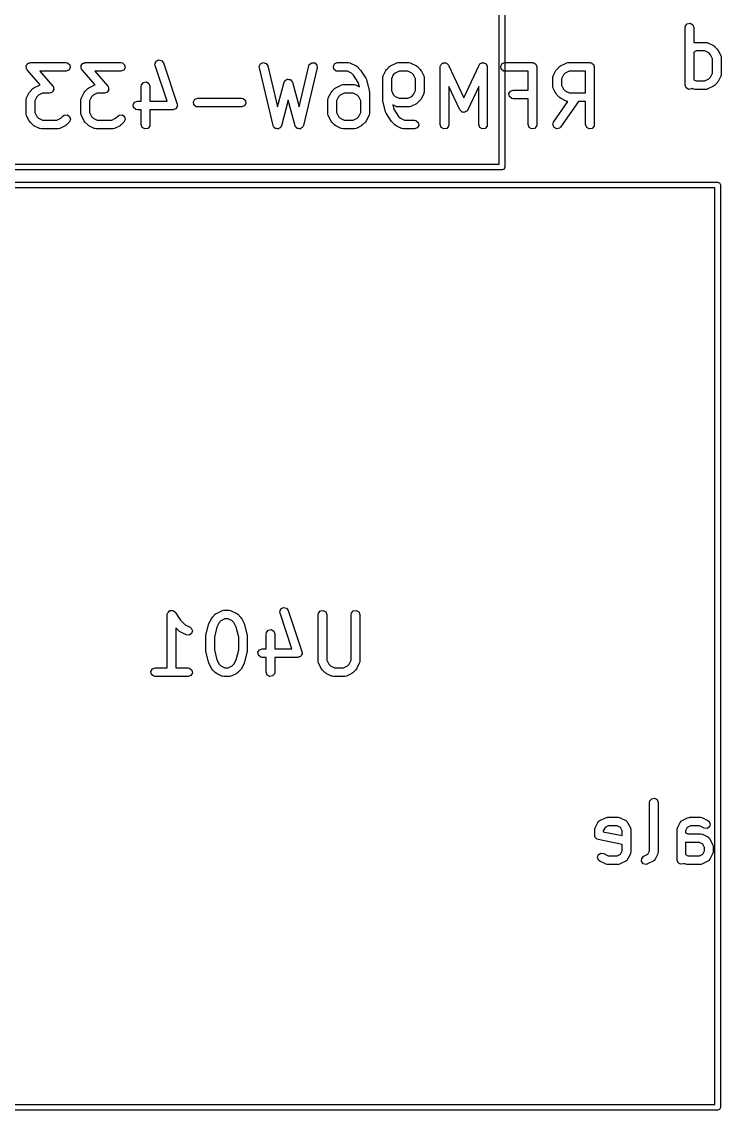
# Model space of a CAD drawing. Extents: x 107.3 to 170.9, y -113.5 to -51.4.
# Drawn here: x 147.93 to 160.07, y -93.86 to -74.98 of the extents above; entities that cross this region are included whole.
import ezdxf

# ---------------------------------------------------------------- set-up
doc = ezdxf.new("R2010")
doc.units = 0
doc.layers.add('BLACK', color=7, linetype='CONTINUOUS')

msp = doc.modelspace()

# ---------------------------------------------------------------- linework, layer by layer
at = {"layer": 'BLACK', "linetype": 'CONTINUOUS'}
for p, q in [((156.215, -77.4516), (156.215, -71.2914)), ((156.315, -71.2414), (156.315, -77.5016)), ((159.443, -75.08), (159.447, -75.0543)), ((159.443, -76.08), (159.443, -75.08)), ((159.447, -75.0543), (159.48, -75.015)), ((159.48, -75.015), (159.531, -75.0061)), ((159.531, -75.0061), (159.575, -75.0318)), ((159.575, -75.0318), (159.593, -75.08)), ((159.593, -75.08), (159.593, -75.3423)), ((159.593, -75.3423), (159.605, -75.3388)), ((159.631, -75.4883), (159.593, -75.5073)), ((159.593, -75.5073), (159.593, -75.986)), ((159.605, -75.3388), (159.609, -75.3398)), ((159.609, -75.3398), (159.613, -75.3383)), ((159.613, -75.3383), (159.804, -75.3383)), ((159.786, -75.4883), (159.631, -75.4883)), ((159.854, -75.5226), (159.786, -75.4883)), ((159.804, -75.3383), (159.829, -75.3428)), ((159.829, -75.3428), (159.833, -75.3457)), ((159.833, -75.3457), (159.837, -75.3462)), ((159.837, -75.3462), (159.932, -75.3939)), ((159.885, -75.553), (159.854, -75.5226)), ((159.932, -75.3939), (159.95, -75.4072)), ((159.95, -75.4072), (159.952, -75.4079)), ((159.952, -75.4079), (159.999, -75.4555)), ((159.999, -75.4555), (160.012, -75.4739)), ((160.012, -75.4739), (160.013, -75.475)), ((160.013, -75.475), (160.061, -75.5702)), ((148.018, -75.725), (148.028, -75.7075)), ((148.028, -75.7075), (148.033, -75.7055)), ((148.033, -75.7055), (148.037, -75.7008)), ((148.037, -75.7008), (148.057, -75.6969)), ((148.057, -75.6969), (148.076, -75.69)), ((148.076, -75.69), (148.695, -75.69)), ((148.695, -75.69), (148.721, -75.6945)), ((148.721, -75.6945), (148.76, -75.7275)), ((148.97, -75.725), (148.98, -75.7075)), ((148.98, -75.7075), (148.986, -75.7055)), ((148.986, -75.7055), (148.99, -75.7008)), ((148.99, -75.7008), (149.009, -75.6969)), ((149.009, -75.6969), (149.028, -75.69)), ((149.028, -75.69), (149.647, -75.69)), ((149.647, -75.69), (149.673, -75.6945)), ((149.673, -75.6945), (149.712, -75.7275)), ((150.239, -75.7153), (150.258, -75.6676)), ((150.258, -75.6676), (150.303, -75.6432)), ((150.303, -75.6432), (150.353, -75.6535)), ((150.353, -75.6535), (150.385, -75.6936)), ((150.385, -75.6936), (150.623, -76.4079)), ((152.049, -75.7563), (152.072, -75.7105)), ((152.072, -75.7105), (152.119, -75.6901)), ((152.119, -75.6901), (152.168, -75.7048)), ((152.168, -75.7048), (152.197, -75.7476)), ((152.918, -75.7237), (152.959, -75.6931)), ((152.959, -75.6931), (153.011, -75.6961)), ((153.011, -75.6961), (153.048, -75.7314)), ((153.335, -75.752), (153.361, -75.7075)), ((153.361, -75.7075), (153.409, -75.69)), ((153.409, -75.69), (153.6, -75.69)), ((153.6, -75.69), (153.625, -75.6945)), ((153.625, -75.6945), (153.629, -75.6974)), ((153.629, -75.6974), (153.633, -75.6979)), ((153.633, -75.6979), (153.729, -75.7455)), ((154.328, -75.7455), (154.423, -75.6979)), ((154.423, -75.6979), (154.448, -75.6905)), ((154.448, -75.6905), (154.453, -75.6915)), ((154.453, -75.6915), (154.457, -75.69)), ((154.457, -75.69), (154.647, -75.69)), ((154.647, -75.69), (154.673, -75.6945)), ((154.673, -75.6945), (154.677, -75.6974)), ((154.677, -75.6974), (154.681, -75.6979)), ((154.681, -75.6979), (154.776, -75.7455)), ((155.205, -75.722), (155.218, -75.7126)), ((155.218, -75.7126), (155.229, -75.7)), ((155.229, -75.7), (155.239, -75.6983)), ((155.239, -75.6983), (155.247, -75.6925)), ((155.247, -75.6925), (155.263, -75.694)), ((155.263, -75.694), (155.28, -75.6911)), ((155.28, -75.6911), (155.288, -75.6961)), ((155.288, -75.6961), (155.298, -75.697)), ((155.298, -75.697), (155.31, -75.7086)), ((155.31, -75.7086), (155.324, -75.7168)), ((155.865, -75.7333), (155.88, -75.7119)), ((155.88, -75.7119), (155.889, -75.7077)), ((155.889, -75.7077), (155.896, -75.7)), ((155.896, -75.7), (155.912, -75.6972)), ((155.912, -75.6972), (155.927, -75.6903)), ((155.927, -75.6903), (155.936, -75.6929)), ((155.936, -75.6929), (155.946, -75.6911)), ((155.946, -75.6911), (155.96, -75.6993)), ((155.96, -75.6993), (155.976, -75.7036)), ((155.976, -75.7036), (155.982, -75.7118)), ((155.982, -75.7118), (155.991, -75.7168)), ((156.24, -75.752), (156.266, -75.7075)), ((156.266, -75.7075), (156.314, -75.69)), ((156.314, -75.69), (156.79, -75.69)), ((156.79, -75.69), (156.8, -75.6917)), ((156.8, -75.6917), (156.803, -75.6911)), ((156.803, -75.6911), (156.806, -75.6928)), ((156.806, -75.6928), (156.816, -75.6945)), ((156.816, -75.6945), (156.831, -75.707)), ((156.831, -75.707), (156.848, -75.7168)), ((157.281, -75.7455), (157.376, -75.6979)), ((157.376, -75.6979), (157.401, -75.6905)), ((157.401, -75.6905), (157.405, -75.6915)), ((157.405, -75.6915), (157.409, -75.69)), ((157.409, -75.69), (157.79, -75.69)), ((157.79, -75.69), (157.8, -75.6917)), ((157.8, -75.6917), (157.803, -75.6911)), ((157.803, -75.6911), (157.806, -75.6928)), ((157.806, -75.6928), (157.816, -75.6945)), ((157.816, -75.6945), (157.831, -75.707)), ((157.831, -75.707), (157.848, -75.7168)), ((159.919, -75.6215), (159.885, -75.553)), ((159.919, -75.8718), (159.919, -75.6215)), ((160.061, -75.5702), (160.069, -75.5952)), ((160.069, -75.5952), (160.067, -75.5996)), ((160.067, -75.5996), (160.069, -75.6038)), ((160.069, -75.6038), (160.069, -75.8895)), ((148.002, -75.752), (148.005, -75.7468)), ((148.006, -75.7719), (148.002, -75.752)), ((148.005, -75.7408), (148.018, -75.725)), ((148.005, -75.7468), (148.005, -75.7408)), ((148.006, -75.7921), (148.006, -75.7719)), ((148.011, -75.7994), (148.006, -75.7921)), ((148.011, -75.8025), (148.011, -75.7994)), ((148.014, -75.8047), (148.011, -75.8025)), ((148.02, -75.8144), (148.014, -75.8047)), ((148.247, -76.0746), (148.02, -75.8144)), ((148.695, -75.84), (148.241, -75.84)), ((148.241, -75.84), (148.466, -76.0965)), ((148.743, -75.8224), (148.695, -75.84)), ((148.769, -75.778), (148.743, -75.8224)), ((148.76, -75.7275), (148.769, -75.778)), ((148.955, -75.752), (148.958, -75.7468)), ((148.958, -75.7719), (148.955, -75.752)), ((148.957, -75.7408), (148.97, -75.725)), ((148.958, -75.7468), (148.957, -75.7408)), ((148.958, -75.7921), (148.958, -75.7719)), ((148.963, -75.7994), (148.958, -75.7921)), ((148.963, -75.8025), (148.963, -75.7994)), ((148.966, -75.8047), (148.963, -75.8025)), ((148.972, -75.8144), (148.966, -75.8047)), ((149.2, -76.0746), (148.972, -75.8144)), ((149.647, -75.84), (149.194, -75.84)), ((149.194, -75.84), (149.418, -76.0965)), ((149.696, -75.8224), (149.647, -75.84)), ((149.721, -75.778), (149.696, -75.8224)), ((149.712, -75.7275), (149.721, -75.778)), ((150.243, -75.7411), (150.239, -75.7153)), ((150.448, -76.3566), (150.243, -75.7411)), ((152.051, -75.7824), (152.049, -75.7563)), ((152.289, -76.7824), (152.051, -75.7824)), ((152.197, -75.7476), (152.366, -76.4585)), ((152.739, -76.4585), (152.908, -75.7476)), ((153.054, -75.7824), (152.816, -76.7824)), ((152.908, -75.7476), (152.918, -75.7237)), ((153.048, -75.7314), (153.054, -75.7824)), ((153.344, -75.8025), (153.335, -75.752)), ((153.384, -75.8355), (153.344, -75.8025)), ((153.409, -75.84), (153.384, -75.8355)), ((153.582, -75.84), (153.409, -75.84)), ((153.651, -75.8742), (153.582, -75.84)), ((153.684, -75.908), (153.651, -75.8742)), ((153.729, -75.7455), (153.747, -75.7589)), ((153.747, -75.7589), (153.748, -75.7596)), ((153.748, -75.7596), (153.796, -75.8072)), ((153.796, -75.8072), (153.802, -75.8165)), ((153.802, -75.8165), (153.805, -75.8186)), ((153.805, -75.8186), (153.9, -75.9615)), ((154.199, -75.9219), (154.247, -75.8267)), ((154.247, -75.8267), (154.26, -75.8087)), ((154.26, -75.8087), (154.261, -75.8072)), ((154.261, -75.8072), (154.309, -75.7596)), ((154.309, -75.7596), (154.327, -75.7467)), ((154.327, -75.7467), (154.328, -75.7455)), ((154.406, -75.8742), (154.376, -75.9046)), ((154.475, -75.84), (154.406, -75.8742)), ((154.63, -75.84), (154.475, -75.84)), ((154.698, -75.8742), (154.63, -75.84)), ((154.729, -75.9046), (154.698, -75.8742)), ((154.776, -75.7455), (154.794, -75.7589)), ((154.794, -75.7589), (154.796, -75.7596)), ((154.796, -75.7596), (154.843, -75.8072)), ((154.843, -75.8072), (154.856, -75.8256)), ((154.856, -75.8256), (154.857, -75.8267)), ((154.857, -75.8267), (154.905, -75.9219)), ((155.192, -75.765), (155.196, -75.7393)), ((155.192, -76.765), (155.192, -75.765)), ((155.196, -75.7393), (155.202, -75.7317)), ((155.202, -75.7317), (155.205, -75.722)), ((155.324, -75.7168), (155.327, -75.7262)), ((155.327, -75.7262), (155.334, -75.7333)), ((155.334, -75.7333), (155.6, -76.3019)), ((155.6, -76.3019), (155.865, -75.7333)), ((155.991, -75.7168), (155.996, -75.7322)), ((155.996, -75.7322), (156.006, -75.7456)), ((156.006, -75.7456), (156.005, -75.7556)), ((156.005, -75.7556), (156.008, -75.765)), ((156.008, -75.765), (156.008, -76.765)), ((156.249, -75.8025), (156.24, -75.752)), ((156.288, -75.8355), (156.249, -75.8025)), ((156.314, -75.84), (156.288, -75.8355)), ((156.715, -75.84), (156.314, -75.84)), ((156.715, -76.1662), (156.715, -75.84)), ((156.848, -75.7168), (156.85, -75.7231)), ((156.85, -75.7231), (156.855, -75.7275)), ((156.855, -75.7275), (156.859, -75.7467)), ((156.859, -75.7467), (156.865, -75.765)), ((156.865, -75.765), (156.865, -76.765)), ((157.152, -75.9219), (157.199, -75.8267)), ((157.199, -75.8267), (157.213, -75.8087)), ((157.213, -75.8072), (157.261, -75.7596)), ((157.213, -75.8087), (157.213, -75.8072)), ((157.261, -75.7596), (157.279, -75.7467)), ((157.279, -75.7467), (157.281, -75.7455)), ((157.359, -75.8742), (157.328, -75.9046)), ((157.427, -75.84), (157.359, -75.8742)), ((157.715, -75.84), (157.427, -75.84)), ((157.715, -76.2138), (157.715, -75.84)), ((157.848, -75.7168), (157.85, -75.7231)), ((157.85, -75.7231), (157.855, -75.7275)), ((157.855, -75.7275), (157.859, -75.7467)), ((157.859, -75.7467), (157.865, -75.765)), ((157.865, -75.765), (157.865, -76.765)), ((159.885, -75.9403), (159.919, -75.8718)), ((160.069, -75.8895), (160.065, -75.9152)), ((148.138, -76.1265), (148.233, -76.0789)), ((148.233, -76.0789), (148.247, -76.0746)), ((149.09, -76.1265), (149.185, -76.0789)), ((149.185, -76.0789), (149.2, -76.0746)), ((150.001, -76.0983), (150.006, -76.0727)), ((150.006, -76.0727), (150.039, -76.0334)), ((150.039, -76.0334), (150.089, -76.0245)), ((150.089, -76.0245), (150.133, -76.0501)), ((150.133, -76.0501), (150.151, -76.0983)), ((152.366, -76.4585), (152.48, -76.0314)), ((152.48, -76.0314), (152.491, -76.0078)), ((152.491, -76.0078), (152.496, -76.0038)), ((152.496, -76.0038), (152.499, -75.9976)), ((152.499, -75.9976), (152.517, -75.9894)), ((152.517, -75.9894), (152.533, -75.9783)), ((152.533, -75.9783), (152.54, -75.9789)), ((152.54, -75.9789), (152.546, -75.976)), ((152.546, -75.976), (152.565, -75.981)), ((152.565, -75.981), (152.584, -75.9827)), ((152.584, -75.9827), (152.589, -75.9875)), ((152.589, -75.9875), (152.595, -75.9893)), ((152.595, -75.9893), (152.606, -76.0052)), ((152.606, -76.0052), (152.62, -76.0189)), ((152.62, -76.0189), (152.621, -76.0257)), ((152.621, -76.0257), (152.625, -76.0314)), ((152.625, -76.0314), (152.739, -76.4585)), ((153.376, -76.1265), (153.471, -76.0789)), ((153.471, -76.0789), (153.496, -76.0714)), ((153.496, -76.0714), (153.5, -76.0725)), ((153.5, -76.0725), (153.505, -76.0709)), ((153.505, -76.0709), (153.695, -76.0709)), ((153.768, -76.0339), (153.684, -75.908)), ((153.695, -76.0709), (153.721, -76.0755)), ((153.721, -76.0755), (153.724, -76.0783)), ((153.724, -76.0783), (153.729, -76.0789)), ((153.729, -76.0789), (153.787, -76.108)), ((153.787, -76.108), (153.768, -76.0339)), ((153.9, -75.9615), (153.91, -75.9845)), ((153.91, -75.9845), (153.911, -75.9849)), ((153.911, -75.9849), (153.958, -76.1754)), ((154.192, -75.9555), (154.196, -75.9298)), ((154.192, -76.3364), (154.192, -75.9555)), ((154.196, -75.9298), (154.199, -75.9264)), ((154.199, -75.9264), (154.199, -75.9219)), ((154.376, -75.9046), (154.342, -75.9732)), ((154.342, -75.9732), (154.342, -76.1758)), ((154.763, -75.9732), (154.729, -75.9046)), ((154.763, -76.1758), (154.763, -75.9732)), ((154.905, -75.9219), (154.912, -75.9469)), ((154.912, -75.9469), (154.911, -75.9512)), ((154.911, -75.9512), (154.913, -75.9555)), ((154.913, -75.9555), (154.913, -76.1936)), ((157.144, -75.9555), (157.148, -75.9298)), ((157.144, -76.0983), (157.144, -75.9555)), ((157.148, -75.9298), (157.151, -75.9264)), ((157.151, -75.9264), (157.152, -75.9219)), ((157.328, -75.9046), (157.294, -75.9732)), ((157.294, -75.9732), (157.294, -76.0806)), ((157.294, -76.0806), (157.328, -76.1491)), ((159.46, -76.1282), (159.443, -76.08)), ((159.593, -75.986), (159.631, -76.005)), ((159.631, -76.005), (159.786, -76.005)), ((159.786, -76.005), (159.854, -75.9707)), ((159.854, -75.9707), (159.885, -75.9403)), ((159.952, -76.0854), (159.933, -76.0983)), ((159.999, -76.0378), (159.952, -76.0854)), ((160, -76.0363), (159.999, -76.0378)), ((160.013, -76.0183), (160, -76.0363)), ((160.061, -75.923), (160.013, -76.0183)), ((160.062, -75.9186), (160.061, -75.923)), ((160.065, -75.9152), (160.062, -75.9186)), ((148.009, -76.3029), (148.057, -76.2076)), ((148.057, -76.2076), (148.07, -76.1896)), ((148.07, -76.1896), (148.071, -76.1881)), ((148.071, -76.1881), (148.118, -76.1405)), ((148.118, -76.1405), (148.137, -76.1277)), ((148.137, -76.1277), (148.138, -76.1265)), ((148.216, -76.2552), (148.185, -76.2856)), ((148.284, -76.2209), (148.216, -76.2552)), ((148.409, -76.2209), (148.284, -76.2209)), ((148.428, -76.214), (148.409, -76.2209)), ((148.448, -76.2101), (148.428, -76.214)), ((148.452, -76.2054), (148.448, -76.2101)), ((148.458, -76.2034), (148.452, -76.2054)), ((148.468, -76.1859), (148.458, -76.2034)), ((148.466, -76.0965), (148.472, -76.1062)), ((148.48, -76.1701), (148.468, -76.1859)), ((148.472, -76.1062), (148.474, -76.1084)), ((148.474, -76.1084), (148.475, -76.1115)), ((148.475, -76.1115), (148.479, -76.1188)), ((148.479, -76.1188), (148.48, -76.139)), ((148.48, -76.139), (148.483, -76.159)), ((148.483, -76.159), (148.48, -76.1641)), ((148.48, -76.1641), (148.48, -76.1701)), ((148.961, -76.3029), (149.009, -76.2076)), ((149.009, -76.2076), (149.022, -76.1896)), ((149.022, -76.1896), (149.023, -76.1881)), ((149.023, -76.1881), (149.071, -76.1405)), ((149.071, -76.1405), (149.089, -76.1277)), ((149.089, -76.1277), (149.09, -76.1265)), ((149.168, -76.2552), (149.138, -76.2856)), ((149.237, -76.2209), (149.168, -76.2552)), ((149.362, -76.2209), (149.237, -76.2209)), ((149.381, -76.214), (149.362, -76.2209)), ((149.401, -76.2101), (149.381, -76.214)), ((149.404, -76.2054), (149.401, -76.2101)), ((149.41, -76.2034), (149.404, -76.2054)), ((149.42, -76.1859), (149.41, -76.2034)), ((149.418, -76.0965), (149.424, -76.1062)), ((149.433, -76.1701), (149.42, -76.1859)), ((149.424, -76.1062), (149.427, -76.1084)), ((149.427, -76.1084), (149.427, -76.1115)), ((149.427, -76.1115), (149.432, -76.1188)), ((149.432, -76.1188), (149.432, -76.139)), ((149.432, -76.139), (149.436, -76.159)), ((149.436, -76.159), (149.433, -76.1641)), ((149.433, -76.1641), (149.433, -76.1701)), ((150.001, -76.3566), (150.001, -76.0983)), ((150.151, -76.0983), (150.151, -76.3566)), ((153.247, -76.3029), (153.295, -76.2076)), ((153.295, -76.2076), (153.308, -76.1896)), ((153.308, -76.1896), (153.309, -76.1881)), ((153.309, -76.1881), (153.356, -76.1405)), ((153.356, -76.1405), (153.375, -76.1277)), ((153.375, -76.1277), (153.376, -76.1265)), ((153.454, -76.2552), (153.423, -76.2856)), ((153.522, -76.2209), (153.454, -76.2552)), ((153.677, -76.2209), (153.522, -76.2209)), ((153.746, -76.2552), (153.677, -76.2209)), ((153.776, -76.2856), (153.746, -76.2552)), ((153.958, -76.1754), (153.959, -76.1903)), ((153.959, -76.1903), (153.961, -76.1936)), ((153.961, -76.1936), (153.961, -76.5745)), ((154.342, -76.1758), (154.376, -76.2444)), ((154.376, -76.2444), (154.406, -76.2748)), ((154.406, -76.2748), (154.475, -76.309)), ((154.63, -76.309), (154.698, -76.2748)), ((154.698, -76.2748), (154.729, -76.2444)), ((154.729, -76.2444), (154.763, -76.1758)), ((154.905, -76.2271), (154.857, -76.3223)), ((154.906, -76.2226), (154.905, -76.2271)), ((154.908, -76.2192), (154.906, -76.2226)), ((154.913, -76.1936), (154.908, -76.2192)), ((155.532, -76.511), (155.342, -76.103)), ((155.342, -76.103), (155.342, -76.765)), ((155.858, -76.103), (155.668, -76.511)), ((155.858, -76.765), (155.858, -76.103)), ((156.383, -76.2281), (156.409, -76.1837)), ((156.392, -76.2787), (156.383, -76.2281)), ((156.431, -76.3116), (156.392, -76.2787)), ((156.409, -76.1837), (156.457, -76.1662)), ((156.457, -76.1662), (156.715, -76.1662)), ((157.145, -76.1025), (157.144, -76.0983)), ((157.144, -76.1069), (157.145, -76.1025)), ((157.152, -76.1319), (157.144, -76.1069)), ((157.199, -76.2271), (157.152, -76.1319)), ((157.201, -76.2282), (157.199, -76.2271)), ((157.213, -76.2466), (157.201, -76.2282)), ((157.261, -76.2942), (157.213, -76.2466)), ((157.328, -76.1491), (157.359, -76.1795)), ((157.359, -76.1795), (157.427, -76.2138)), ((157.427, -76.2138), (157.715, -76.2138)), ((159.505, -76.1538), (159.46, -76.1282)), ((159.555, -76.1449), (159.505, -76.1538)), ((159.561, -76.1379), (159.555, -76.1449)), ((159.58, -76.1471), (159.561, -76.1379)), ((159.584, -76.1476), (159.58, -76.1471)), ((159.587, -76.1505), (159.584, -76.1476)), ((159.613, -76.155), (159.587, -76.1505)), ((159.804, -76.155), (159.613, -76.155)), ((159.808, -76.1534), (159.804, -76.155)), ((159.812, -76.1545), (159.808, -76.1534)), ((159.837, -76.1471), (159.812, -76.1545)), ((159.932, -76.0994), (159.837, -76.1471)), ((159.933, -76.0983), (159.932, -76.0994)), ((148.001, -76.3364), (148.006, -76.3108)), ((148.001, -76.5745), (148.001, -76.3364)), ((148.006, -76.3108), (148.008, -76.3073)), ((148.008, -76.3073), (148.009, -76.3029)), ((148.185, -76.2856), (148.151, -76.3541)), ((148.151, -76.3541), (148.151, -76.5568)), ((148.953, -76.3364), (148.958, -76.3108)), ((148.953, -76.5745), (148.953, -76.3364)), ((148.958, -76.3108), (148.961, -76.3073)), ((148.961, -76.3073), (148.961, -76.3029)), ((149.138, -76.2856), (149.103, -76.3541)), ((149.103, -76.3541), (149.103, -76.5568)), ((149.859, -76.4186), (149.885, -76.3742)), ((149.868, -76.4691), (149.859, -76.4186)), ((149.885, -76.3742), (149.933, -76.3566)), ((149.933, -76.3566), (150.001, -76.3566)), ((150.151, -76.3566), (150.448, -76.3566)), ((150.616, -76.4624), (150.608, -76.4814)), ((150.626, -76.4447), (150.616, -76.4624)), ((150.623, -76.4079), (150.627, -76.4337)), ((150.627, -76.4337), (150.625, -76.439)), ((150.625, -76.439), (150.626, -76.4447)), ((150.907, -76.371), (150.933, -76.3266)), ((150.916, -76.4215), (150.907, -76.371)), ((150.955, -76.4545), (150.916, -76.4215)), ((150.933, -76.3266), (150.981, -76.309)), ((150.981, -76.459), (150.955, -76.4545)), ((150.981, -76.309), (151.743, -76.309)), ((151.743, -76.459), (150.981, -76.459)), ((151.743, -76.309), (151.768, -76.3136)), ((151.791, -76.4415), (151.743, -76.459)), ((151.768, -76.3136), (151.808, -76.3465)), ((151.817, -76.3971), (151.791, -76.4415)), ((151.808, -76.3465), (151.817, -76.3971)), ((152.552, -76.3418), (152.434, -76.7843)), ((152.67, -76.7843), (152.552, -76.3418)), ((153.239, -76.3364), (153.244, -76.3108)), ((153.239, -76.5745), (153.239, -76.3364)), ((153.244, -76.3108), (153.247, -76.3073)), ((153.247, -76.3073), (153.247, -76.3029)), ((153.423, -76.2856), (153.389, -76.3541)), ((153.389, -76.3541), (153.389, -76.5568)), ((153.811, -76.3541), (153.776, -76.2856)), ((153.811, -76.5568), (153.811, -76.3541)), ((154.193, -76.3397), (154.192, -76.3364)), ((154.194, -76.3546), (154.193, -76.3397)), ((154.241, -76.5451), (154.194, -76.3546)), ((154.423, -76.4511), (154.365, -76.422)), ((154.365, -76.422), (154.384, -76.4961)), ((154.428, -76.4516), (154.423, -76.4511)), ((154.431, -76.4545), (154.428, -76.4516)), ((154.457, -76.459), (154.431, -76.4545)), ((154.647, -76.459), (154.457, -76.459)), ((154.475, -76.309), (154.63, -76.309)), ((154.652, -76.4575), (154.647, -76.459)), ((154.656, -76.4585), (154.652, -76.4575)), ((154.681, -76.4511), (154.656, -76.4585)), ((154.776, -76.4035), (154.681, -76.4511)), ((154.777, -76.4023), (154.776, -76.4035)), ((154.796, -76.3894), (154.777, -76.4023)), ((154.843, -76.3418), (154.796, -76.3894)), ((154.844, -76.3403), (154.843, -76.3418)), ((154.857, -76.3223), (154.844, -76.3403)), ((156.457, -76.3162), (156.431, -76.3116)), ((156.715, -76.3162), (156.457, -76.3162)), ((156.715, -76.765), (156.715, -76.3162)), ((157.157, -76.722), (157.408, -76.3636)), ((157.263, -76.2949), (157.261, -76.2942)), ((157.281, -76.3083), (157.263, -76.2949)), ((157.591, -76.3638), (157.28, -76.808)), ((157.376, -76.3559), (157.281, -76.3083)), ((157.38, -76.3564), (157.376, -76.3559)), ((157.384, -76.3593), (157.38, -76.3564)), ((157.408, -76.3636), (157.384, -76.3593)), ((157.715, -76.3638), (157.591, -76.3638)), ((157.715, -76.765), (157.715, -76.3638)), ((148.003, -76.5787), (148.001, -76.5745)), ((148.002, -76.5831), (148.003, -76.5787)), ((148.009, -76.608), (148.002, -76.5831)), ((148.057, -76.7033), (148.009, -76.608)), ((148.151, -76.5568), (148.185, -76.6253)), ((148.185, -76.6253), (148.216, -76.6557)), ((148.216, -76.6557), (148.284, -76.69)), ((148.535, -76.69), (148.603, -76.6557)), ((148.603, -76.6557), (148.642, -76.6167)), ((148.642, -76.6167), (148.663, -76.6018)), ((148.663, -76.6018), (148.714, -76.5973)), ((148.714, -76.5973), (148.757, -76.6267)), ((148.757, -76.6267), (148.77, -76.6763)), ((148.955, -76.5787), (148.953, -76.5745)), ((148.954, -76.5831), (148.955, -76.5787)), ((148.961, -76.608), (148.954, -76.5831)), ((149.009, -76.7033), (148.961, -76.608)), ((149.103, -76.5568), (149.138, -76.6253)), ((149.138, -76.6253), (149.168, -76.6557)), ((149.168, -76.6557), (149.237, -76.69)), ((149.487, -76.69), (149.555, -76.6557)), ((149.555, -76.6557), (149.594, -76.6167)), ((149.594, -76.6167), (149.616, -76.6018)), ((149.616, -76.6018), (149.667, -76.5973)), ((149.667, -76.5973), (149.709, -76.6267)), ((149.709, -76.6267), (149.722, -76.6763)), ((149.908, -76.5021), (149.868, -76.4691)), ((149.933, -76.5066), (149.908, -76.5021)), ((150.001, -76.5066), (149.933, -76.5066)), ((150.001, -76.765), (150.001, -76.5066)), ((150.552, -76.5066), (150.151, -76.5066)), ((150.151, -76.5066), (150.151, -76.765)), ((150.558, -76.5047), (150.552, -76.5066)), ((150.563, -76.5058), (150.558, -76.5047)), ((150.581, -76.4961), (150.563, -76.5058)), ((150.6, -76.4891), (150.581, -76.4961)), ((150.603, -76.4841), (150.6, -76.4891)), ((150.608, -76.4814), (150.603, -76.4841)), ((153.241, -76.5787), (153.239, -76.5745)), ((153.24, -76.5831), (153.241, -76.5787)), ((153.247, -76.608), (153.24, -76.5831)), ((153.295, -76.7033), (153.247, -76.608)), ((153.389, -76.5568), (153.423, -76.6253)), ((153.423, -76.6253), (153.454, -76.6557)), ((153.454, -76.6557), (153.522, -76.69)), ((153.677, -76.69), (153.746, -76.6557)), ((153.746, -76.6557), (153.776, -76.6253)), ((153.776, -76.6253), (153.811, -76.5568)), ((153.953, -76.608), (153.905, -76.7033)), ((153.956, -76.6002), (153.953, -76.6036)), ((153.953, -76.6036), (153.953, -76.608)), ((153.961, -76.5745), (153.956, -76.6002)), ((154.242, -76.5454), (154.241, -76.5451)), ((154.252, -76.5685), (154.242, -76.5454)), ((154.347, -76.7113), (154.252, -76.5685)), ((154.384, -76.4961), (154.468, -76.622)), ((154.468, -76.622), (154.501, -76.6557)), ((154.501, -76.6557), (154.57, -76.69)), ((155.546, -76.5247), (155.532, -76.511)), ((155.557, -76.5407), (155.546, -76.5247)), ((155.563, -76.5425), (155.557, -76.5407)), ((155.568, -76.5472), (155.563, -76.5425)), ((155.588, -76.5489), (155.568, -76.5472)), ((155.606, -76.554), (155.588, -76.5489)), ((155.613, -76.5511), (155.606, -76.554)), ((155.619, -76.5517), (155.613, -76.5511)), ((155.635, -76.5405), (155.619, -76.5517)), ((155.653, -76.5323), (155.635, -76.5405)), ((155.659, -76.5242), (155.653, -76.5323)), ((155.661, -76.5223), (155.659, -76.5242)), ((155.662, -76.5191), (155.661, -76.5223)), ((155.668, -76.511), (155.662, -76.5191)), ((148.058, -76.7044), (148.057, -76.7033)), ((148.071, -76.7228), (148.058, -76.7044)), ((148.118, -76.7704), (148.071, -76.7228)), ((148.12, -76.7711), (148.118, -76.7704)), ((148.138, -76.7844), (148.12, -76.7711)), ((148.233, -76.8321), (148.138, -76.7844)), ((148.237, -76.8326), (148.233, -76.8321)), ((148.241, -76.8355), (148.237, -76.8326)), ((148.267, -76.84), (148.241, -76.8355)), ((148.552, -76.84), (148.267, -76.84)), ((148.284, -76.69), (148.535, -76.69)), ((148.556, -76.8384), (148.552, -76.84)), ((148.561, -76.8395), (148.556, -76.8384)), ((148.586, -76.8321), (148.561, -76.8395)), ((148.681, -76.7844), (148.586, -76.8321)), ((148.682, -76.7833), (148.681, -76.7844)), ((148.7, -76.7704), (148.682, -76.7833)), ((148.748, -76.7228), (148.7, -76.7704)), ((148.77, -76.6763), (148.748, -76.7228)), ((149.01, -76.7044), (149.009, -76.7033)), ((149.023, -76.7228), (149.01, -76.7044)), ((149.071, -76.7704), (149.023, -76.7228)), ((149.072, -76.7711), (149.071, -76.7704)), ((149.09, -76.7844), (149.072, -76.7711)), ((149.185, -76.8321), (149.09, -76.7844)), ((149.19, -76.8326), (149.185, -76.8321)), ((149.193, -76.8355), (149.19, -76.8326)), ((149.219, -76.84), (149.193, -76.8355)), ((149.505, -76.84), (149.219, -76.84)), ((149.237, -76.69), (149.487, -76.69)), ((149.509, -76.8384), (149.505, -76.84)), ((149.513, -76.8395), (149.509, -76.8384)), ((149.538, -76.8321), (149.513, -76.8395)), ((149.633, -76.7844), (149.538, -76.8321)), ((149.635, -76.7833), (149.633, -76.7844)), ((149.653, -76.7704), (149.635, -76.7833)), ((149.7, -76.7228), (149.653, -76.7704)), ((149.722, -76.6763), (149.7, -76.7228)), ((150.019, -76.8132), (150.001, -76.765)), ((150.063, -76.8388), (150.019, -76.8132)), ((150.114, -76.8299), (150.063, -76.8388)), ((150.147, -76.7906), (150.114, -76.8299)), ((150.151, -76.765), (150.147, -76.7906)), ((152.293, -76.7889), (152.289, -76.7824)), ((152.294, -76.7968), (152.293, -76.7889)), ((152.307, -76.8098), (152.294, -76.7968)), ((152.317, -76.8252), (152.307, -76.8098)), ((152.325, -76.8274), (152.317, -76.8252)), ((152.33, -76.833), (152.325, -76.8274)), ((152.349, -76.8346), (152.33, -76.833)), ((152.366, -76.8398), (152.349, -76.8346)), ((152.373, -76.8367), (152.366, -76.8398)), ((152.381, -76.8374), (152.373, -76.8367)), ((152.396, -76.8268), (152.381, -76.8374)), ((152.413, -76.8195), (152.396, -76.8268)), ((152.417, -76.8124), (152.413, -76.8195)), ((152.423, -76.8079), (152.417, -76.8124)), ((152.434, -76.7843), (152.423, -76.8079)), ((152.675, -76.7908), (152.67, -76.7843)), ((152.676, -76.7986), (152.675, -76.7908)), ((152.689, -76.8112), (152.676, -76.7986)), ((152.7, -76.8264), (152.689, -76.8112)), ((152.707, -76.8284), (152.7, -76.8264)), ((152.713, -76.8338), (152.707, -76.8284)), ((152.731, -76.8349), (152.713, -76.8338)), ((152.749, -76.8397), (152.731, -76.8349)), ((152.756, -76.8364), (152.749, -76.8397)), ((152.764, -76.8369), (152.756, -76.8364)), ((152.779, -76.8259), (152.764, -76.8369)), ((152.796, -76.8181), (152.779, -76.8259)), ((152.799, -76.8109), (152.796, -76.8181)), ((152.805, -76.8063), (152.799, -76.8109)), ((152.816, -76.7824), (152.805, -76.8063)), ((153.296, -76.7044), (153.295, -76.7033)), ((153.309, -76.7228), (153.296, -76.7044)), ((153.356, -76.7704), (153.309, -76.7228)), ((153.358, -76.7711), (153.356, -76.7704)), ((153.376, -76.7844), (153.358, -76.7711)), ((153.471, -76.8321), (153.376, -76.7844)), ((153.476, -76.8326), (153.471, -76.8321)), ((153.479, -76.8355), (153.476, -76.8326)), ((153.505, -76.84), (153.479, -76.8355)), ((153.695, -76.84), (153.505, -76.84)), ((153.522, -76.69), (153.677, -76.69)), ((153.699, -76.8384), (153.695, -76.84)), ((153.704, -76.8395), (153.699, -76.8384)), ((153.729, -76.8321), (153.704, -76.8395)), ((153.824, -76.7844), (153.729, -76.8321)), ((153.825, -76.7833), (153.824, -76.7844)), ((153.843, -76.7704), (153.825, -76.7833)), ((153.891, -76.7228), (153.843, -76.7704)), ((153.892, -76.7213), (153.891, -76.7228)), ((153.905, -76.7033), (153.892, -76.7213)), ((154.35, -76.7134), (154.347, -76.7113)), ((154.356, -76.7228), (154.35, -76.7134)), ((154.404, -76.7704), (154.356, -76.7228)), ((154.405, -76.7711), (154.404, -76.7704)), ((154.423, -76.7844), (154.405, -76.7711)), ((154.519, -76.8321), (154.423, -76.7844)), ((154.523, -76.8326), (154.519, -76.8321)), ((154.527, -76.8355), (154.523, -76.8326)), ((154.552, -76.84), (154.527, -76.8355)), ((154.743, -76.84), (154.552, -76.84)), ((154.57, -76.69), (154.743, -76.69)), ((154.743, -76.69), (154.768, -76.6945)), ((154.791, -76.8224), (154.743, -76.84)), ((154.768, -76.6945), (154.808, -76.7275)), ((154.817, -76.778), (154.791, -76.8224)), ((154.808, -76.7275), (154.817, -76.778)), ((155.209, -76.8132), (155.192, -76.765)), ((155.253, -76.8388), (155.209, -76.8132)), ((155.304, -76.8299), (155.253, -76.8388)), ((155.337, -76.7906), (155.304, -76.8299)), ((155.342, -76.765), (155.337, -76.7906)), ((155.876, -76.8132), (155.858, -76.765)), ((155.92, -76.8388), (155.876, -76.8132)), ((155.971, -76.8299), (155.92, -76.8388)), ((156.004, -76.7906), (155.971, -76.8299)), ((156.008, -76.765), (156.004, -76.7906)), ((156.733, -76.8132), (156.715, -76.765)), ((156.777, -76.8388), (156.733, -76.8132)), ((156.828, -76.8299), (156.777, -76.8388)), ((156.861, -76.7906), (156.828, -76.8299)), ((156.865, -76.765), (156.861, -76.7906)), ((157.144, -76.7715), (157.157, -76.722)), ((157.166, -76.818), (157.144, -76.7715)), ((157.212, -76.8397), (157.166, -76.818)), ((157.262, -76.8264), (157.212, -76.8397)), ((157.28, -76.808), (157.262, -76.8264)), ((157.733, -76.8132), (157.715, -76.765)), ((157.777, -76.8388), (157.733, -76.8132)), ((157.828, -76.8299), (157.777, -76.8388)), ((157.861, -76.7906), (157.828, -76.8299)), ((157.865, -76.765), (157.861, -76.7906)), ((156.265, -77.5516), (140.265, -77.5516)), ((140.315, -77.4516), (156.215, -77.4516)), ((156.301, -77.537), (156.265, -77.5516)), ((156.315, -77.5016), (156.301, -77.537)), ((144.005, -77.7626), (160.005, -77.7626)), ((160.005, -77.7626), (160.04, -77.7772)), ((160.04, -77.7772), (160.055, -77.8126)), ((159.955, -77.8626), (144.055, -77.8626)), ((159.955, -93.7626), (159.955, -77.8626)), ((160.055, -77.8126), (160.055, -93.8126)), ((152.425, -85.1676), (152.47, -85.1432)), ((152.47, -85.1432), (152.52, -85.1535)), ((152.52, -85.1535), (152.552, -85.1936)), ((150.453, -85.265), (150.458, -85.2393)), ((150.453, -86.19), (150.453, -85.265)), ((150.458, -85.2393), (150.461, -85.236)), ((150.461, -85.2317), (150.477, -85.2167)), ((150.461, -85.236), (150.461, -85.2317)), ((150.477, -85.2167), (150.491, -85.2)), ((150.491, -85.2), (150.495, -85.1993)), ((150.495, -85.1993), (150.498, -85.1963)), ((150.498, -85.1963), (150.52, -85.1949)), ((150.52, -85.1949), (150.541, -85.1911)), ((150.541, -85.1911), (150.545, -85.1933)), ((150.545, -85.1933), (150.549, -85.193)), ((150.549, -85.193), (150.567, -85.2059)), ((150.567, -85.2059), (150.586, -85.2168)), ((150.586, -85.2168), (150.587, -85.2208)), ((150.587, -85.2208), (150.591, -85.2234)), ((150.591, -85.2234), (150.682, -85.3601)), ((151.176, -85.4219), (151.223, -85.3267)), ((151.223, -85.3267), (151.237, -85.3087)), ((151.237, -85.3072), (151.285, -85.2596)), ((151.237, -85.3087), (151.237, -85.3072)), ((151.285, -85.2596), (151.303, -85.2467)), ((151.303, -85.2467), (151.304, -85.2455)), ((151.304, -85.2455), (151.4, -85.1979)), ((151.451, -85.34), (151.382, -85.3742)), ((151.4, -85.1979), (151.425, -85.1905)), ((151.425, -85.1905), (151.429, -85.1915)), ((151.429, -85.1915), (151.433, -85.19)), ((151.433, -85.19), (151.528, -85.19)), ((151.511, -85.34), (151.451, -85.34)), ((151.579, -85.3742), (151.511, -85.34)), ((151.528, -85.19), (151.554, -85.1945)), ((151.554, -85.1945), (151.557, -85.1974)), ((151.557, -85.1974), (151.562, -85.1979)), ((151.562, -85.1979), (151.657, -85.2455)), ((151.657, -85.2455), (151.675, -85.2589)), ((151.675, -85.2589), (151.677, -85.2596)), ((151.677, -85.2596), (151.724, -85.3072)), ((151.724, -85.3072), (151.737, -85.3256)), ((151.737, -85.3256), (151.738, -85.3267)), ((151.738, -85.3267), (151.786, -85.4219)), ((152.406, -85.2153), (152.425, -85.1676)), ((152.41, -85.2411), (152.406, -85.2153)), ((152.615, -85.8566), (152.41, -85.2411)), ((152.552, -85.1936), (152.79, -85.9079)), ((153.072, -85.265), (153.077, -85.2393)), ((153.072, -86.0745), (153.072, -85.265)), ((153.077, -85.2393), (153.11, -85.2)), ((153.11, -85.2), (153.16, -85.1911)), ((153.16, -85.1911), (153.205, -85.2168)), ((153.205, -85.2168), (153.222, -85.265)), ((153.222, -85.265), (153.222, -86.0568)), ((153.644, -85.265), (153.648, -85.2393)), ((153.644, -86.0568), (153.644, -85.265)), ((153.648, -85.2393), (153.681, -85.2)), ((153.681, -85.2), (153.732, -85.1911)), ((153.732, -85.1911), (153.776, -85.2168)), ((153.776, -85.2168), (153.794, -85.265)), ((153.794, -85.265), (153.794, -86.0745)), ((150.666, -85.5561), (150.603, -85.4937)), ((150.603, -85.4937), (150.603, -86.19)), ((150.682, -85.3601), (150.763, -85.4414)), ((150.763, -85.4414), (150.848, -85.4836)), ((150.848, -85.4836), (150.869, -85.4991)), ((150.869, -85.4991), (150.889, -85.5462)), ((151.122, -85.6277), (151.17, -85.4373)), ((151.17, -85.4373), (151.175, -85.4254)), ((151.175, -85.4254), (151.176, -85.4219)), ((151.313, -85.4816), (151.27, -85.6552)), ((151.352, -85.4046), (151.313, -85.4816)), ((151.382, -85.3742), (151.352, -85.4046)), ((151.61, -85.4046), (151.579, -85.3742)), ((151.648, -85.4816), (151.61, -85.4046)), ((151.692, -85.6552), (151.648, -85.4816)), ((151.786, -85.4219), (151.79, -85.4343)), ((151.79, -85.4343), (151.792, -85.4373)), ((151.792, -85.4373), (151.839, -85.6277)), ((152.205, -85.5334), (152.256, -85.5245)), ((152.256, -85.5245), (152.3, -85.5501)), ((150.667, -85.5568), (150.666, -85.5561)), ((150.685, -85.5702), (150.667, -85.5568)), ((150.781, -85.6178), (150.685, -85.5702)), ((150.832, -85.6236), (150.781, -85.6178)), ((150.874, -85.5954), (150.832, -85.6236)), ((150.889, -85.5462), (150.874, -85.5954)), ((151.12, -85.6459), (151.123, -85.6312)), ((151.12, -85.884), (151.12, -85.6459)), ((151.123, -85.6312), (151.122, -85.6277)), ((151.27, -85.6552), (151.27, -85.8748)), ((151.692, -85.8748), (151.692, -85.6552)), ((151.839, -85.6277), (151.84, -85.6427)), ((151.84, -85.6427), (151.842, -85.6459)), ((151.842, -85.6459), (151.842, -85.884)), ((152.168, -85.5983), (152.172, -85.5727)), ((152.168, -85.8566), (152.168, -85.5983)), ((152.172, -85.5727), (152.205, -85.5334)), ((152.3, -85.5501), (152.318, -85.5983)), ((152.318, -85.5983), (152.318, -85.8566)), ((151.121, -85.8873), (151.12, -85.884)), ((151.122, -85.9022), (151.121, -85.8873)), ((151.17, -86.0927), (151.122, -85.9022)), ((151.27, -85.8748), (151.313, -86.0483)), ((151.648, -86.0483), (151.692, -85.8748)), ((151.839, -85.9022), (151.792, -86.0927)), ((151.842, -85.884), (151.839, -85.8988)), ((151.839, -85.8988), (151.839, -85.9022)), ((152.026, -85.9186), (152.052, -85.8742)), ((152.052, -85.8742), (152.1, -85.8566)), ((152.1, -85.8566), (152.168, -85.8566)), ((152.318, -85.8566), (152.615, -85.8566)), ((152.79, -85.9079), (152.794, -85.9337)), ((151.172, -86.0956), (151.17, -86.0927)), ((151.176, -86.108), (151.172, -86.0956)), ((151.313, -86.0483), (151.352, -86.1253)), ((151.61, -86.1253), (151.648, -86.0483)), ((151.792, -86.0927), (151.786, -86.1045)), ((152.035, -85.9691), (152.026, -85.9186)), ((152.074, -86.0021), (152.035, -85.9691)), ((152.1, -86.0066), (152.074, -86.0021)), ((152.168, -86.0066), (152.1, -86.0066)), ((152.168, -86.265), (152.168, -86.0066)), ((152.719, -86.0066), (152.318, -86.0066)), ((152.318, -86.0066), (152.318, -86.265)), ((152.724, -86.0047), (152.719, -86.0066)), ((152.73, -86.0058), (152.724, -86.0047)), ((152.748, -85.9961), (152.73, -86.0058)), ((152.767, -85.9891), (152.748, -85.9961)), ((152.77, -85.9841), (152.767, -85.9891)), ((152.775, -85.9814), (152.77, -85.9841)), ((152.783, -85.9624), (152.775, -85.9814)), ((152.793, -85.9447), (152.783, -85.9624)), ((152.794, -85.9337), (152.792, -85.939)), ((152.792, -85.939), (152.793, -85.9447)), ((153.074, -86.0787), (153.072, -86.0745)), ((153.073, -86.0831), (153.074, -86.0787)), ((153.08, -86.108), (153.073, -86.0831)), ((153.222, -86.0568), (153.257, -86.1253)), ((153.61, -86.1253), (153.644, -86.0568)), ((153.794, -86.0745), (153.789, -86.1002)), ((150.169, -86.252), (150.194, -86.2075)), ((150.178, -86.3025), (150.169, -86.252)), ((150.194, -86.2075), (150.243, -86.19)), ((150.243, -86.19), (150.453, -86.19)), ((150.603, -86.19), (150.814, -86.19)), ((150.814, -86.19), (150.84, -86.1945)), ((150.84, -86.1945), (150.879, -86.2275)), ((150.888, -86.278), (150.862, -86.3224)), ((150.879, -86.2275), (150.888, -86.278)), ((151.223, -86.2033), (151.176, -86.108)), ((151.224, -86.2044), (151.223, -86.2033)), ((151.237, -86.2228), (151.224, -86.2044)), ((151.285, -86.2704), (151.237, -86.2228)), ((151.286, -86.2711), (151.285, -86.2704)), ((151.304, -86.2844), (151.286, -86.2711)), ((151.4, -86.3321), (151.304, -86.2844)), ((151.352, -86.1253), (151.382, -86.1557)), ((151.382, -86.1557), (151.451, -86.19)), ((151.451, -86.19), (151.511, -86.19)), ((151.511, -86.19), (151.579, -86.1557)), ((151.657, -86.2844), (151.562, -86.3321)), ((151.579, -86.1557), (151.61, -86.1253)), ((151.658, -86.2833), (151.657, -86.2844)), ((151.677, -86.2704), (151.658, -86.2833)), ((151.724, -86.2228), (151.677, -86.2704)), ((151.725, -86.2213), (151.724, -86.2228)), ((151.738, -86.2033), (151.725, -86.2213)), ((151.786, -86.108), (151.738, -86.2033)), ((151.786, -86.1045), (151.786, -86.108)), ((152.185, -86.3132), (152.168, -86.265)), ((152.318, -86.265), (152.313, -86.2906)), ((153.128, -86.2033), (153.08, -86.108)), ((153.129, -86.2044), (153.128, -86.2033)), ((153.142, -86.2228), (153.129, -86.2044)), ((153.19, -86.2704), (153.142, -86.2228)), ((153.191, -86.2711), (153.19, -86.2704)), ((153.209, -86.2844), (153.191, -86.2711)), ((153.304, -86.3321), (153.209, -86.2844)), ((153.257, -86.1253), (153.287, -86.1557)), ((153.287, -86.1557), (153.356, -86.19)), ((153.356, -86.19), (153.511, -86.19)), ((153.511, -86.19), (153.579, -86.1557)), ((153.657, -86.2844), (153.562, -86.3321)), ((153.579, -86.1557), (153.61, -86.1253)), ((153.658, -86.2833), (153.657, -86.2844)), ((153.677, -86.2704), (153.658, -86.2833)), ((153.724, -86.2228), (153.677, -86.2704)), ((153.725, -86.2213), (153.724, -86.2228)), ((153.738, -86.2033), (153.725, -86.2213)), ((153.786, -86.108), (153.738, -86.2033)), ((153.789, -86.1002), (153.786, -86.1036)), ((153.786, -86.1036), (153.786, -86.108)), ((150.217, -86.3355), (150.178, -86.3025)), ((150.243, -86.34), (150.217, -86.3355)), ((150.814, -86.34), (150.243, -86.34)), ((150.862, -86.3224), (150.814, -86.34)), ((151.404, -86.3326), (151.4, -86.3321)), ((151.408, -86.3355), (151.404, -86.3326)), ((151.433, -86.34), (151.408, -86.3355)), ((151.528, -86.34), (151.433, -86.34)), ((151.533, -86.3384), (151.528, -86.34)), ((151.537, -86.3395), (151.533, -86.3384)), ((151.562, -86.3321), (151.537, -86.3395)), ((152.23, -86.3388), (152.185, -86.3132)), ((152.28, -86.3299), (152.23, -86.3388)), ((152.313, -86.2906), (152.28, -86.3299)), ((153.309, -86.3326), (153.304, -86.3321)), ((153.312, -86.3355), (153.309, -86.3326)), ((153.338, -86.34), (153.312, -86.3355)), ((153.528, -86.34), (153.338, -86.34)), ((153.533, -86.3384), (153.528, -86.34)), ((153.537, -86.3395), (153.533, -86.3384)), ((153.562, -86.3321), (153.537, -86.3395)), ((158.825, -88.523), (158.829, -88.4973)), ((158.825, -89.3624), (158.825, -88.523)), ((158.829, -88.4973), (158.862, -88.458)), ((158.862, -88.458), (158.913, -88.4491)), ((158.913, -88.4491), (158.957, -88.4748)), ((158.957, -88.4748), (158.975, -88.523)), ((158.975, -88.523), (158.975, -89.3801)), ((157.88, -88.9656), (157.928, -88.8704)), ((157.928, -88.8704), (157.943, -88.8495)), ((157.943, -88.8495), (157.954, -88.845)), ((157.954, -88.845), (157.961, -88.8369)), ((157.961, -88.8369), (158.057, -88.7892)), ((158.057, -88.7892), (158.082, -88.7818)), ((158.082, -88.7818), (158.086, -88.7828)), ((158.086, -88.7828), (158.09, -88.7813)), ((158.09, -88.7813), (158.281, -88.7813)), ((158.281, -88.7813), (158.306, -88.7858)), ((158.306, -88.7858), (158.31, -88.7887)), ((158.31, -88.7887), (158.314, -88.7892)), ((158.314, -88.7892), (158.41, -88.8369)), ((158.41, -88.8369), (158.43, -88.8524)), ((158.43, -88.8524), (158.435, -88.8627)), ((158.435, -88.8627), (158.443, -88.8704)), ((158.443, -88.8704), (158.491, -88.9656)), ((159.309, -88.9656), (159.357, -88.8704)), ((159.357, -88.8704), (159.372, -88.8495)), ((159.372, -88.8495), (159.382, -88.845)), ((159.382, -88.845), (159.39, -88.8369)), ((159.39, -88.8369), (159.485, -88.7892)), ((159.485, -88.7892), (159.51, -88.7818)), ((159.51, -88.7818), (159.515, -88.7828)), ((159.515, -88.7828), (159.519, -88.7813)), ((159.519, -88.7813), (159.709, -88.7813)), ((159.709, -88.7813), (159.735, -88.7858)), ((159.735, -88.7858), (159.738, -88.7887)), ((159.738, -88.7887), (159.743, -88.7892)), ((159.743, -88.7892), (159.838, -88.8369)), ((159.838, -88.8369), (159.859, -88.8524)), ((159.859, -88.8524), (159.879, -88.8994)), ((159.879, -88.8994), (159.865, -88.9486)), ((157.872, -88.9992), (157.877, -88.9735)), ((157.872, -89.0944), (157.872, -88.9992)), ((157.877, -89.1061), (157.872, -89.0944)), ((157.876, -89.1184), (157.877, -89.1061)), ((157.885, -89.1294), (157.876, -89.1184)), ((157.877, -88.9735), (157.88, -88.9701)), ((157.88, -88.9701), (157.88, -88.9656)), ((158.051, -88.9598), (158.022, -89.0169)), ((158.022, -89.0169), (158.022, -89.0329)), ((158.022, -89.0329), (158.349, -89.0982)), ((158.108, -88.9313), (158.051, -88.9598)), ((158.263, -88.9313), (158.108, -88.9313)), ((158.32, -88.9598), (158.263, -88.9313)), ((158.349, -89.0169), (158.32, -88.9598)), ((158.349, -89.0982), (158.349, -89.0169)), ((158.491, -88.9656), (158.498, -88.9906)), ((158.498, -88.9906), (158.497, -88.995)), ((158.497, -88.995), (158.499, -88.9992)), ((158.499, -88.9992), (158.499, -89.3801)), ((159.301, -88.9992), (159.306, -88.9735)), ((159.301, -89.523), (159.301, -88.9992)), ((159.306, -88.9735), (159.308, -88.9701)), ((159.308, -88.9701), (159.309, -88.9656)), ((159.48, -88.9598), (159.451, -89.0169)), ((159.451, -89.0169), (159.451, -89.0481)), ((159.451, -89.0481), (159.489, -89.067)), ((159.537, -88.9313), (159.48, -88.9598)), ((159.489, -89.067), (159.709, -89.067)), ((159.692, -88.9313), (159.537, -88.9313)), ((159.771, -88.971), (159.692, -88.9313)), ((159.709, -89.067), (159.735, -89.0716)), ((159.735, -89.0716), (159.738, -89.0744)), ((159.738, -89.0744), (159.743, -89.0749)), ((159.743, -89.0749), (159.838, -89.1226)), ((159.822, -88.9769), (159.771, -88.971)), ((159.865, -88.9486), (159.822, -88.9769)), ((157.89, -89.1426), (157.885, -89.1294)), ((157.901, -89.1488), (157.89, -89.1426)), ((157.908, -89.1585), (157.901, -89.1488)), ((157.933, -89.168), (157.908, -89.1585)), ((158.349, -89.2511), (157.933, -89.168)), ((158.349, -89.3624), (158.349, -89.2511)), ((159.471, -89.217), (159.451, -89.2135)), ((159.451, -89.2135), (159.451, -89.429)), ((159.692, -89.217), (159.471, -89.217)), ((159.749, -89.2455), (159.692, -89.217)), ((159.777, -89.3026), (159.749, -89.2455)), ((159.777, -89.3624), (159.777, -89.3026)), ((159.838, -89.1226), (159.859, -89.1381)), ((159.859, -89.1381), (159.863, -89.1484)), ((159.863, -89.1484), (159.872, -89.1561)), ((159.872, -89.1561), (159.919, -89.2513)), ((159.919, -89.2513), (159.927, -89.2763)), ((159.927, -89.2763), (159.926, -89.2807)), ((159.926, -89.2807), (159.927, -89.2849)), ((159.927, -89.2849), (159.927, -89.3801)), ((157.92, -89.4799), (157.935, -89.4307)), ((157.941, -89.5269), (157.92, -89.4799)), ((157.935, -89.4307), (157.978, -89.4024)), ((157.978, -89.4024), (158.029, -89.4083)), ((158.029, -89.4083), (158.108, -89.448)), ((158.108, -89.448), (158.263, -89.448)), ((158.263, -89.448), (158.32, -89.4195)), ((158.32, -89.4195), (158.349, -89.3624)), ((158.491, -89.4137), (158.443, -89.5089)), ((158.494, -89.4058), (158.491, -89.4092)), ((158.491, -89.4092), (158.491, -89.4137)), ((158.499, -89.3801), (158.494, -89.4058)), ((158.685, -89.5444), (158.688, -89.4932)), ((158.688, -89.4932), (158.723, -89.4559)), ((158.723, -89.4559), (158.796, -89.4195)), ((158.796, -89.4195), (158.825, -89.3624)), ((158.967, -89.4137), (158.919, -89.5089)), ((158.97, -89.4058), (158.967, -89.4092)), ((158.967, -89.4092), (158.967, -89.4137)), ((158.975, -89.3801), (158.97, -89.4058)), ((159.451, -89.429), (159.489, -89.448)), ((159.489, -89.448), (159.692, -89.448)), ((159.692, -89.448), (159.749, -89.4195)), ((159.749, -89.4195), (159.777, -89.3624)), ((159.919, -89.4137), (159.872, -89.5089)), ((159.92, -89.4092), (159.919, -89.4137)), ((159.923, -89.4058), (159.92, -89.4092)), ((159.927, -89.3801), (159.923, -89.4058)), ((157.961, -89.5424), (157.941, -89.5269)), ((158.057, -89.5901), (157.961, -89.5424)), ((158.061, -89.5906), (158.057, -89.5901)), ((158.065, -89.5935), (158.061, -89.5906)), ((158.09, -89.598), (158.065, -89.5935)), ((158.281, -89.598), (158.09, -89.598)), ((158.285, -89.5964), (158.281, -89.598)), ((158.289, -89.5975), (158.285, -89.5964)), ((158.314, -89.5901), (158.289, -89.5975)), ((158.41, -89.5424), (158.314, -89.5901)), ((158.417, -89.5343), (158.41, -89.5424)), ((158.428, -89.5298), (158.417, -89.5343)), ((158.443, -89.5089), (158.428, -89.5298)), ((158.716, -89.5856), (158.685, -89.5444)), ((158.766, -89.5975), (158.716, -89.5856)), ((158.79, -89.5901), (158.766, -89.5975)), ((158.886, -89.5424), (158.79, -89.5901)), ((158.893, -89.5343), (158.886, -89.5424)), ((158.904, -89.5298), (158.893, -89.5343)), ((158.919, -89.5089), (158.904, -89.5298)), ((159.319, -89.5712), (159.301, -89.523)), ((159.363, -89.5968), (159.319, -89.5712)), ((159.413, -89.5879), (159.363, -89.5968)), ((159.419, -89.5809), (159.413, -89.5879)), ((159.438, -89.5901), (159.419, -89.5809)), ((159.442, -89.5906), (159.438, -89.5901)), ((159.446, -89.5935), (159.442, -89.5906)), ((159.471, -89.598), (159.446, -89.5935)), ((159.709, -89.598), (159.471, -89.598)), ((159.714, -89.5964), (159.709, -89.598)), ((159.718, -89.5975), (159.714, -89.5964)), ((159.743, -89.5901), (159.718, -89.5975)), ((159.838, -89.5424), (159.743, -89.5901)), ((159.846, -89.5343), (159.838, -89.5424)), ((159.856, -89.5298), (159.846, -89.5343)), ((159.872, -89.5089), (159.856, -89.5298)), ((145.025, -93.7626), (159.955, -93.7626)), ((160.055, -93.8126), (160.04, -93.848)), ((160.005, -93.8626), (145.005, -93.8626)), ((160.04, -93.848), (160.005, -93.8626))]:
    msp.add_line(p, q, dxfattribs=at)

doc.saveas('drawing.dxf')
